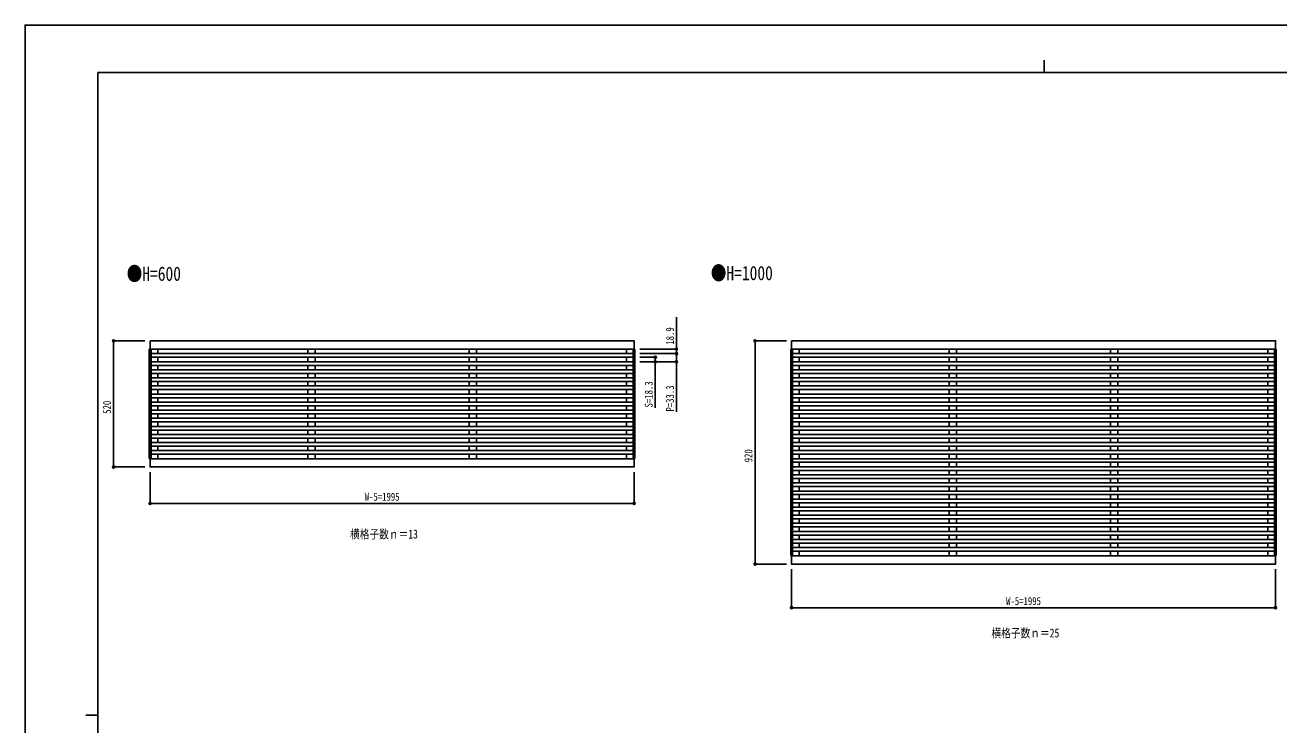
# Model space of a CAD drawing. Units: millimetres, scale not verified. Extents: x -4205 to 4205, y -2970 to 2970.
# Drawn here: x -4205 to 962, y 85 to 2970 of the extents above; entities that cross this region are included whole.
import ezdxf
from ezdxf.enums import TextEntityAlignment as Align

# ---------------------------------------------------------------- set-up
doc = ezdxf.new("R2010")
doc.units = ezdxf.units.MM
doc.header["$LTSCALE"] = 16
for name, color, linetype in [('0-1_USER1', 3, 'Continuous'), ('0-2_YKK_A1', 4, 'Continuous'), ('0-3_YKK_D', 6, 'Continuous'), ('0-4_YKK_ZWAK', 7, 'Continuous')]:
    doc.layers.add(name, color=color, linetype=linetype)
doc.styles.add('ＭＳ ゴシック', font='')
doc.styles.get('ＭＳ ゴシック').set_extended_font_data('MS Gothic')

msp = doc.modelspace()

# ---------------------------------------------------------------- linework, layer by layer
at = {"layer": '0-2_YKK_A1'}
for p, q in [((-3693.17, 1634.03), (-3685.97, 1634.03)), ((-3693.17, 1634.03), (-3693.17, 1183.03)), ((-3690.97, 1634.03), (-3690.97, 1183.03)), ((-3687.97, 1634.53), (-3687.97, 1634.03)), ((-1698.97, 1615.63), (-3685.97, 1615.63)), ((-3657.97, 1615.63), (-3657.97, 1634.53)), ((-3039.97, 1615.63), (-3039.97, 1634.53)), ((-3009.97, 1615.63), (-3009.97, 1634.53)), ((-2374.97, 1615.63), (-2374.97, 1634.53)), ((-2344.97, 1615.63), (-2344.97, 1634.53)), ((-1726.97, 1615.63), (-1726.97, 1634.53)), ((-1691.77, 1634.03), (-1698.97, 1634.03)), ((-1696.97, 1634.53), (-1696.97, 1634.03)), ((-1693.97, 1634.03), (-1693.97, 1183.03)), ((-1691.77, 1634.03), (-1691.77, 1183.03)), ((-1049.81, 1634.03), (-1042.61, 1634.03)), ((-1049.81, 1634.03), (-1049.81, 783.03)), ((-1047.61, 1634.03), (-1047.61, 783.03)), ((-1044.61, 1634.53), (-1044.61, 1634.03)), ((944.39, 1615.63), (-1042.61, 1615.63)), ((-1014.61, 1615.33), (-1014.61, 1634.53)), ((-396.61, 1615.63), (-396.61, 1634.53)), ((-366.61, 1615.63), (-366.61, 1634.53)), ((268.39, 1615.63), (268.39, 1634.53)), ((298.39, 1615.63), (298.39, 1634.53)), ((916.39, 1615.33), (916.39, 1634.53)), ((951.59, 1634.03), (944.39, 1634.03)), ((946.39, 1634.53), (946.39, 1634.03)), ((949.39, 1634.03), (949.39, 783.03)), ((951.59, 1634.03), (951.59, 783.03)), ((-1698.97, 1600.63), (-3685.97, 1600.63)), ((-1698.97, 1582.33), (-3685.97, 1582.33)), ((-1698.97, 1567.33), (-3685.97, 1567.33)), ((-3657.97, 1582.33), (-3657.97, 1600.63)), ((-3657.97, 1549.03), (-3657.97, 1567.33)), ((-3039.97, 1582.33), (-3039.97, 1600.63)), ((-3039.97, 1549.03), (-3039.97, 1567.33)), ((-3009.97, 1582.33), (-3009.97, 1600.63)), ((-3009.97, 1549.03), (-3009.97, 1567.33)), ((-2374.97, 1582.33), (-2374.97, 1600.63)), ((-2374.97, 1549.03), (-2374.97, 1567.33)), ((-2344.97, 1582.33), (-2344.97, 1600.63)), ((-2344.97, 1549.03), (-2344.97, 1567.33)), ((-1726.97, 1582.33), (-1726.97, 1600.63)), ((-1726.97, 1549.03), (-1726.97, 1567.33)), ((944.39, 1600.63), (-1042.61, 1600.63)), ((944.39, 1582.33), (-1042.61, 1582.33)), ((944.39, 1567.33), (-1042.61, 1567.33)), ((-1014.61, 1582.03), (-1014.61, 1600.33)), ((-1014.61, 1548.73), (-1014.61, 1567.03)), ((-396.61, 1582.33), (-396.61, 1600.63)), ((-396.61, 1549.03), (-396.61, 1567.33)), ((-366.61, 1582.33), (-366.61, 1600.63)), ((-366.61, 1549.03), (-366.61, 1567.33)), ((268.39, 1582.33), (268.39, 1600.63)), ((268.39, 1549.03), (268.39, 1567.33)), ((298.39, 1582.33), (298.39, 1600.63)), ((298.39, 1549.03), (298.39, 1567.33)), ((916.39, 1582.03), (916.39, 1600.33)), ((916.39, 1548.73), (916.39, 1567.03)), ((-1698.97, 1549.03), (-3685.97, 1549.03)), ((-1698.97, 1534.03), (-3685.97, 1534.03)), ((-1698.97, 1515.73), (-3685.97, 1515.73)), ((-1698.97, 1500.73), (-3685.97, 1500.73)), ((-3657.97, 1515.73), (-3657.97, 1534.03)), ((-3657.97, 1482.43), (-3657.97, 1500.73)), ((-3039.97, 1515.73), (-3039.97, 1534.03)), ((-3039.97, 1482.43), (-3039.97, 1500.73)), ((-3009.97, 1515.73), (-3009.97, 1534.03)), ((-3009.97, 1482.43), (-3009.97, 1500.73)), ((-2374.97, 1515.73), (-2374.97, 1534.03)), ((-2374.97, 1482.43), (-2374.97, 1500.73)), ((-2344.97, 1515.73), (-2344.97, 1534.03)), ((-2344.97, 1482.43), (-2344.97, 1500.73)), ((-1726.97, 1515.73), (-1726.97, 1534.03)), ((-1726.97, 1482.43), (-1726.97, 1500.73)), ((944.39, 1549.03), (-1042.61, 1549.03)), ((944.39, 1534.03), (-1042.61, 1534.03)), ((944.39, 1515.73), (-1042.61, 1515.73)), ((944.39, 1500.73), (-1042.61, 1500.73)), ((-1014.61, 1515.43), (-1014.61, 1533.73)), ((-1014.61, 1482.13), (-1014.61, 1500.43)), ((-396.61, 1515.73), (-396.61, 1534.03)), ((-396.61, 1482.43), (-396.61, 1500.73)), ((-366.61, 1515.73), (-366.61, 1534.03)), ((-366.61, 1482.43), (-366.61, 1500.73)), ((268.39, 1515.73), (268.39, 1534.03)), ((268.39, 1482.43), (268.39, 1500.73)), ((298.39, 1515.73), (298.39, 1534.03)), ((298.39, 1482.43), (298.39, 1500.73)), ((916.39, 1515.43), (916.39, 1533.73)), ((916.39, 1482.13), (916.39, 1500.43)), ((-1698.97, 1482.43), (-3685.97, 1482.43)), ((-1698.97, 1467.43), (-3685.97, 1467.43)), ((-1698.97, 1449.13), (-3685.97, 1449.13)), ((-3657.97, 1449.13), (-3657.97, 1467.43)), ((-3039.97, 1449.13), (-3039.97, 1467.43)), ((-3009.97, 1449.13), (-3009.97, 1467.43)), ((-2374.97, 1449.13), (-2374.97, 1467.43)), ((-2344.97, 1449.13), (-2344.97, 1467.43)), ((-1726.97, 1449.13), (-1726.97, 1467.43)), ((944.39, 1482.43), (-1042.61, 1482.43)), ((944.39, 1467.43), (-1042.61, 1467.43)), ((944.39, 1449.13), (-1042.61, 1449.13)), ((-1014.61, 1448.83), (-1014.61, 1467.13)), ((-396.61, 1449.13), (-396.61, 1467.43)), ((-366.61, 1449.13), (-366.61, 1467.43)), ((268.39, 1449.13), (268.39, 1467.43)), ((298.39, 1449.13), (298.39, 1467.43)), ((916.39, 1448.83), (916.39, 1467.13)), ((-1698.97, 1434.13), (-3685.97, 1434.13)), ((-1698.97, 1415.83), (-3685.97, 1415.83)), ((-1698.97, 1400.83), (-3685.97, 1400.83)), ((-3657.97, 1415.83), (-3657.97, 1434.13)), ((-3657.97, 1382.53), (-3657.97, 1400.83)), ((-3039.97, 1415.83), (-3039.97, 1434.13)), ((-3039.97, 1382.53), (-3039.97, 1400.83)), ((-3009.97, 1415.83), (-3009.97, 1434.13)), ((-3009.97, 1382.53), (-3009.97, 1400.83)), ((-2374.97, 1415.83), (-2374.97, 1434.13)), ((-2374.97, 1382.53), (-2374.97, 1400.83)), ((-2344.97, 1415.83), (-2344.97, 1434.13)), ((-2344.97, 1382.53), (-2344.97, 1400.83)), ((-1726.97, 1415.83), (-1726.97, 1434.13)), ((-1726.97, 1382.53), (-1726.97, 1400.83)), ((944.39, 1434.13), (-1042.61, 1434.13)), ((944.39, 1415.83), (-1042.61, 1415.83)), ((944.39, 1400.83), (-1042.61, 1400.83)), ((-1014.61, 1415.53), (-1014.61, 1433.83)), ((-1014.61, 1382.23), (-1014.61, 1400.53)), ((-396.61, 1415.83), (-396.61, 1434.13)), ((-396.61, 1382.53), (-396.61, 1400.83)), ((-366.61, 1415.83), (-366.61, 1434.13)), ((-366.61, 1382.53), (-366.61, 1400.83)), ((268.39, 1415.83), (268.39, 1434.13)), ((268.39, 1382.53), (268.39, 1400.83)), ((298.39, 1415.83), (298.39, 1434.13)), ((298.39, 1382.53), (298.39, 1400.83)), ((916.39, 1415.53), (916.39, 1433.83)), ((916.39, 1382.23), (916.39, 1400.53)), ((-1698.97, 1382.53), (-3685.97, 1382.53)), ((-1698.97, 1367.53), (-3685.97, 1367.53)), ((-1698.97, 1349.23), (-3685.97, 1349.23)), ((-3657.97, 1349.23), (-3657.97, 1367.53)), ((-3039.97, 1349.23), (-3039.97, 1367.53)), ((-3009.97, 1349.23), (-3009.97, 1367.53)), ((-2374.97, 1349.23), (-2374.97, 1367.53)), ((-2344.97, 1349.23), (-2344.97, 1367.53)), ((-1726.97, 1349.23), (-1726.97, 1367.53)), ((944.39, 1382.53), (-1042.61, 1382.53)), ((944.39, 1367.53), (-1042.61, 1367.53)), ((944.39, 1349.23), (-1042.61, 1349.23)), ((-1014.61, 1348.93), (-1014.61, 1367.23)), ((-396.61, 1349.23), (-396.61, 1367.53)), ((-366.61, 1349.23), (-366.61, 1367.53)), ((268.39, 1349.23), (268.39, 1367.53)), ((298.39, 1349.23), (298.39, 1367.53)), ((916.39, 1348.93), (916.39, 1367.23)), ((-1698.97, 1334.23), (-3685.97, 1334.23)), ((-1698.97, 1315.93), (-3685.97, 1315.93)), ((-1698.97, 1300.93), (-3685.97, 1300.93)), ((-3657.97, 1315.93), (-3657.97, 1334.23)), ((-3657.97, 1282.63), (-3657.97, 1300.93)), ((-3039.97, 1315.93), (-3039.97, 1334.23)), ((-3039.97, 1282.63), (-3039.97, 1300.93)), ((-3009.97, 1315.93), (-3009.97, 1334.23)), ((-3009.97, 1282.63), (-3009.97, 1300.93)), ((-2374.97, 1315.93), (-2374.97, 1334.23)), ((-2374.97, 1282.63), (-2374.97, 1300.93)), ((-2344.97, 1315.93), (-2344.97, 1334.23)), ((-2344.97, 1282.63), (-2344.97, 1300.93)), ((-1726.97, 1315.93), (-1726.97, 1334.23)), ((-1726.97, 1282.63), (-1726.97, 1300.93)), ((944.39, 1334.23), (-1042.61, 1334.23)), ((944.39, 1315.93), (-1042.61, 1315.93)), ((944.39, 1300.93), (-1042.61, 1300.93)), ((-1014.61, 1315.63), (-1014.61, 1333.93)), ((-1014.61, 1282.33), (-1014.61, 1300.63)), ((-396.61, 1315.93), (-396.61, 1334.23)), ((-396.61, 1282.63), (-396.61, 1300.93)), ((-366.61, 1315.93), (-366.61, 1334.23)), ((-366.61, 1282.63), (-366.61, 1300.93)), ((268.39, 1315.93), (268.39, 1334.23)), ((268.39, 1282.63), (268.39, 1300.93)), ((298.39, 1315.93), (298.39, 1334.23)), ((298.39, 1282.63), (298.39, 1300.93)), ((916.39, 1315.63), (916.39, 1333.93)), ((916.39, 1282.33), (916.39, 1300.63)), ((-1698.97, 1282.63), (-3685.97, 1282.63)), ((-1698.97, 1267.63), (-3685.97, 1267.63)), ((-1698.97, 1249.33), (-3685.97, 1249.33)), ((-3657.97, 1249.33), (-3657.97, 1267.63)), ((-3039.97, 1249.33), (-3039.97, 1267.63)), ((-3009.97, 1249.33), (-3009.97, 1267.63)), ((-2374.97, 1249.33), (-2374.97, 1267.63)), ((-2344.97, 1249.33), (-2344.97, 1267.63)), ((-1726.97, 1249.33), (-1726.97, 1267.63)), ((944.39, 1282.63), (-1042.61, 1282.63)), ((944.39, 1267.63), (-1042.61, 1267.63)), ((944.39, 1249.33), (-1042.61, 1249.33)), ((-1014.61, 1249.03), (-1014.61, 1267.33)), ((-396.61, 1249.33), (-396.61, 1267.63)), ((-366.61, 1249.33), (-366.61, 1267.63)), ((268.39, 1249.33), (268.39, 1267.63)), ((298.39, 1249.33), (298.39, 1267.63)), ((916.39, 1249.03), (916.39, 1267.33)), ((-1698.97, 1234.33), (-3685.97, 1234.33)), ((-1698.97, 1216.03), (-3685.97, 1216.03)), ((-1698.97, 1201.03), (-3685.97, 1201.03)), ((-3657.97, 1216.03), (-3657.97, 1234.33)), ((-3657.97, 1182.53), (-3657.97, 1201.53)), ((-3039.97, 1216.03), (-3039.97, 1234.33)), ((-3039.97, 1182.53), (-3039.97, 1201.03)), ((-3009.97, 1216.03), (-3009.97, 1234.33)), ((-3009.97, 1182.53), (-3009.97, 1201.03)), ((-2374.97, 1216.03), (-2374.97, 1234.33)), ((-2374.97, 1182.53), (-2374.97, 1201.03)), ((-2344.97, 1216.03), (-2344.97, 1234.33)), ((-2344.97, 1182.53), (-2344.97, 1201.03)), ((-1726.97, 1216.03), (-1726.97, 1234.33)), ((-1726.97, 1182.53), (-1726.97, 1201.53)), ((944.39, 1234.33), (-1042.61, 1234.33)), ((944.39, 1216.03), (-1042.61, 1216.03)), ((944.39, 1201.03), (-1042.61, 1201.03)), ((-1014.61, 1215.73), (-1014.61, 1234.03)), ((-1014.61, 1182.43), (-1014.61, 1200.73)), ((-396.61, 1216.03), (-396.61, 1234.33)), ((-396.61, 1182.73), (-396.61, 1201.03)), ((-366.61, 1216.03), (-366.61, 1234.33)), ((-366.61, 1182.73), (-366.61, 1201.03)), ((268.39, 1216.03), (268.39, 1234.33)), ((268.39, 1182.73), (268.39, 1201.03)), ((298.39, 1216.03), (298.39, 1234.33)), ((298.39, 1182.73), (298.39, 1201.03)), ((916.39, 1215.73), (916.39, 1234.03)), ((916.39, 1182.43), (916.39, 1200.73)), ((-3687.97, 1183.03), (-3687.97, 1182.53)), ((-1696.97, 1183.03), (-1696.97, 1182.53)), ((944.39, 1182.73), (-1042.61, 1182.73)), ((944.39, 1167.73), (-1042.61, 1167.73)), ((944.39, 1149.43), (-1042.61, 1149.43)), ((-1014.61, 1149.13), (-1014.61, 1167.43)), ((-396.61, 1149.43), (-396.61, 1167.73)), ((-366.61, 1149.43), (-366.61, 1167.73)), ((268.39, 1149.43), (268.39, 1167.73)), ((298.39, 1149.43), (298.39, 1167.73)), ((916.39, 1149.13), (916.39, 1167.43)), ((944.39, 1134.43), (-1042.61, 1134.43)), ((944.39, 1116.13), (-1042.61, 1116.13)), ((944.39, 1101.13), (-1042.61, 1101.13)), ((-1014.61, 1115.83), (-1014.61, 1134.13)), ((-1014.61, 1082.53), (-1014.61, 1100.83)), ((-396.61, 1116.13), (-396.61, 1134.43)), ((-396.61, 1082.83), (-396.61, 1101.13)), ((-366.61, 1116.13), (-366.61, 1134.43)), ((-366.61, 1082.83), (-366.61, 1101.13)), ((268.39, 1116.13), (268.39, 1134.43)), ((268.39, 1082.83), (268.39, 1101.13)), ((298.39, 1116.13), (298.39, 1134.43)), ((298.39, 1082.83), (298.39, 1101.13)), ((916.39, 1115.83), (916.39, 1134.13)), ((916.39, 1082.53), (916.39, 1100.83)), ((944.39, 1082.83), (-1042.61, 1082.83)), ((944.39, 1067.83), (-1042.61, 1067.83)), ((944.39, 1049.53), (-1042.61, 1049.53)), ((944.39, 1034.53), (-1042.61, 1034.53)), ((-1014.61, 1049.23), (-1014.61, 1067.53)), ((-1014.61, 1015.93), (-1014.61, 1034.23)), ((-396.61, 1049.53), (-396.61, 1067.83)), ((-396.61, 1016.23), (-396.61, 1034.53)), ((-366.61, 1049.53), (-366.61, 1067.83)), ((-366.61, 1016.23), (-366.61, 1034.53)), ((268.39, 1049.53), (268.39, 1067.83)), ((268.39, 1016.23), (268.39, 1034.53)), ((298.39, 1049.53), (298.39, 1067.83)), ((298.39, 1016.23), (298.39, 1034.53)), ((916.39, 1049.23), (916.39, 1067.53)), ((916.39, 1015.93), (916.39, 1034.23)), ((944.39, 1016.23), (-1042.61, 1016.23)), ((944.39, 1001.23), (-1042.61, 1001.23)), ((944.39, 982.93), (-1042.61, 982.93)), ((-1014.61, 982.63), (-1014.61, 1000.93)), ((-396.61, 982.93), (-396.61, 1001.23)), ((-366.61, 982.93), (-366.61, 1001.23)), ((268.39, 982.93), (268.39, 1001.23)), ((298.39, 982.93), (298.39, 1001.23)), ((916.39, 982.63), (916.39, 1000.93)), ((944.39, 967.93), (-1042.61, 967.93)), ((944.39, 949.63), (-1042.61, 949.63)), ((944.39, 934.63), (-1042.61, 934.63)), ((-1014.61, 949.33), (-1014.61, 967.63)), ((-1014.61, 916.03), (-1014.61, 934.33)), ((-396.61, 949.63), (-396.61, 967.93)), ((-396.61, 916.33), (-396.61, 934.63)), ((-366.61, 949.63), (-366.61, 967.93)), ((-366.61, 916.33), (-366.61, 934.63)), ((268.39, 949.63), (268.39, 967.93)), ((268.39, 916.33), (268.39, 934.63)), ((298.39, 949.63), (298.39, 967.93)), ((298.39, 916.33), (298.39, 934.63)), ((916.39, 949.33), (916.39, 967.63)), ((916.39, 916.03), (916.39, 934.33)), ((944.39, 916.33), (-1042.61, 916.33)), ((944.39, 901.33), (-1042.61, 901.33)), ((944.39, 883.03), (-1042.61, 883.03)), ((-1014.61, 882.73), (-1014.61, 901.03)), ((-396.61, 883.03), (-396.61, 901.33)), ((-366.61, 883.03), (-366.61, 901.33)), ((268.39, 883.03), (268.39, 901.33)), ((298.39, 883.03), (298.39, 901.33)), ((916.39, 882.73), (916.39, 901.03)), ((944.39, 868.03), (-1042.61, 868.03)), ((944.39, 849.73), (-1042.61, 849.73)), ((944.39, 834.73), (-1042.61, 834.73)), ((-1014.61, 849.43), (-1014.61, 867.73)), ((-1014.61, 816.13), (-1014.61, 834.43)), ((-396.61, 849.73), (-396.61, 868.03)), ((-396.61, 816.43), (-396.61, 834.73)), ((-366.61, 849.73), (-366.61, 868.03)), ((-366.61, 816.43), (-366.61, 834.73)), ((268.39, 849.73), (268.39, 868.03)), ((268.39, 816.43), (268.39, 834.73)), ((298.39, 849.73), (298.39, 868.03)), ((298.39, 816.43), (298.39, 834.73)), ((916.39, 849.43), (916.39, 867.73)), ((916.39, 816.13), (916.39, 834.43)), ((-1044.61, 783.03), (-1044.61, 782.53)), ((944.39, 816.43), (-1042.61, 816.43)), ((944.39, 801.43), (-1042.61, 801.43)), ((-1014.61, 782.53), (-1014.61, 801.43)), ((-396.61, 782.53), (-396.61, 801.43)), ((-366.61, 782.53), (-366.61, 801.43)), ((268.39, 782.53), (268.39, 801.43)), ((298.39, 782.53), (298.39, 801.43)), ((916.39, 782.53), (916.39, 801.43)), ((946.39, 783.03), (946.39, 782.53))]:
    msp.add_line(p, q, dxfattribs=at)
for points in [[(-3689.97, 1668.53), (-1694.97, 1668.53), (-1694.97, 1634.53), (-3689.97, 1634.53)], [(-1046.61, 1668.53), (948.39, 1668.53), (948.39, 1634.53), (-1046.61, 1634.53)], [(-3689.97, 1182.53), (-1694.97, 1182.53), (-1694.97, 1148.53), (-3689.97, 1148.53)], [(-1046.61, 782.53), (948.39, 782.53), (948.39, 748.53), (-1046.61, 748.53)]]:
    msp.add_lwpolyline(points, close=True, dxfattribs=at)
for points in [[(-3685.97, 1634.03), (-3685.97, 1183.03), (-3693.17, 1183.03)], [(-1698.97, 1634.03), (-1698.97, 1183.03), (-1691.77, 1183.03)], [(-1042.61, 1634.03), (-1042.61, 783.03), (-1049.81, 783.03)], [(944.39, 1634.03), (944.39, 783.03), (951.59, 783.03)]]:
    msp.add_lwpolyline(points, dxfattribs=at)
at = {"layer": '0-3_YKK_D'}
for p, q in [((-3710.97, 1668.53), (-3840.97, 1668.53)), ((-3839.97, 1668.53), (-3839.97, 1148.53)), ((-1067.64, 1668.53), (-1197.61, 1668.53)), ((-1196.61, 1668.53), (-1196.61, 748.53)), ((-1671.2, 1634.53), (-1518.97, 1634.53)), ((-1671.2, 1615.63), (-1518.97, 1615.63)), ((-1671.2, 1615.63), (-1518.97, 1615.63)), ((-1671.2, 1600.63), (-1606.58, 1600.63)), ((-1671.2, 1582.33), (-1606.58, 1582.33)), ((-1671.2, 1582.33), (-1518.97, 1582.33)), ((-3710.97, 1148.53), (-3840.97, 1148.53)), ((-3689.97, 1127.53), (-3689.97, 997.53)), ((-1694.97, 1127.53), (-1694.97, 997.53)), ((-3689.97, 998.53), (-1694.97, 998.53)), ((-1067.61, 748.53), (-1197.61, 748.53)), ((-1046.61, 727.53), (-1046.61, 567.53)), ((948.39, 727.53), (948.39, 567.53)), ((-1046.61, 568.53), (948.39, 568.53))]:
    msp.add_line(p, q, dxfattribs=at)
for points in [[(-1519.97, 1615.63), (-1519.97, 1634.53), (-1519.97, 1766.33)], [(-1519.97, 1615.63), (-1519.97, 1582.33), (-1519.97, 1375.93)], [(-1607.58, 1600.63), (-1607.58, 1582.33), (-1607.58, 1392.93)]]:
    msp.add_lwpolyline(points, dxfattribs=at)
for centre in [(-3839.97, 1668.53), (-1196.61, 1668.53), (-1607.58, 1600.63), (-1519.97, 1634.53), (-1519.97, 1615.63), (-1519.97, 1615.63), (-1607.58, 1582.33), (-1519.97, 1582.33), (-3839.97, 1148.53), (-3689.97, 998.53), (-1694.97, 998.53), (-1196.61, 748.53), (-1046.61, 568.53), (948.39, 568.53)]:
    msp.add_circle(centre, 4.25, dxfattribs=at)
at = {"layer": '0-4_YKK_ZWAK'}
for p, q in [((-4.98, 2825), (-4.98, 2775)), ((3895.02, 2775), (-3904.98, 2775)), ((-3904.98, -2525), (-3904.98, 2775)), ((-3954.98, 125), (-3904.98, 125))]:
    msp.add_line(p, q, dxfattribs=at)
msp.add_lwpolyline([(-4205, -2970), (4205, -2970), (4205, 2970), (-4205, 2970)], close=True, dxfattribs=at)

# ---------------------------------------------------------------- texts
at = {"layer": '0-1_USER1', "style": 'ＭＳ ゴシック', "width": 0.8}
for s, height, p in [('●H=600', 58.65, (-3786.01, 1898.19)), ('●H=1000', 58.65, (-1378.79, 1900.95)), ('横格子数ｎ＝13', 36.66, (-2865.8, 842.65)), ('横格子数ｎ＝25', 36.66, (-222.44, 434.94))]:
    msp.add_text(s, height=height, dxfattribs=at).set_placement(p, align=Align.BOTTOM_LEFT)
at = {"layer": '0-3_YKK_D', "style": 'ＭＳ ゴシック', "width": 0.8}
for s, p in [('18.9', (-1520.97, 1652.53)), ('S=18.3', (-1608.58, 1393.93)), ('P=33.3', (-1520.97, 1376.93)), ('520', (-3840.97, 1367.73)), ('920', (-1197.61, 1167.73))]:
    msp.add_text(s, height=32.99, rotation=90, dxfattribs=at).set_placement(p, align=Align.BOTTOM_LEFT)
for p in [(-2805.27, 999.53), (-161.91, 569.53)]:
    msp.add_text('W-5=1995', height=32.99, dxfattribs=at).set_placement(p, align=Align.BOTTOM_LEFT)

doc.saveas('drawing.dxf')
